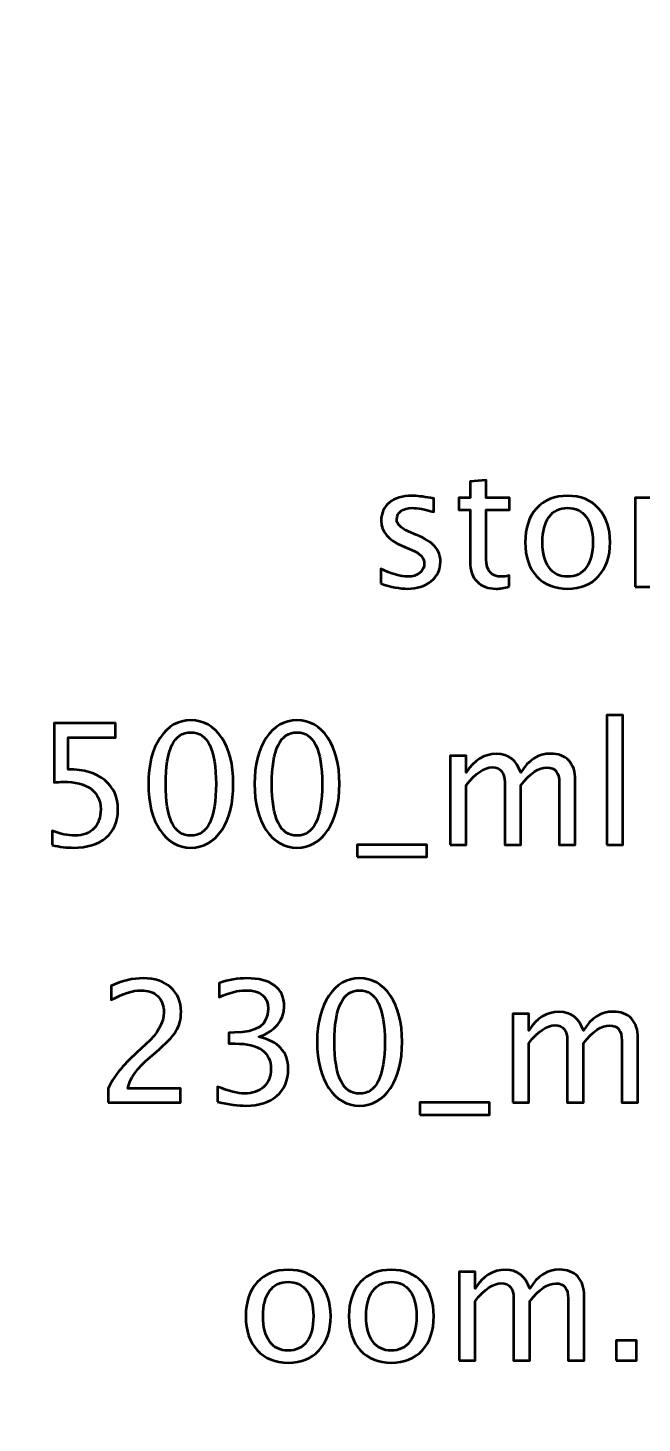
# Model space of a CAD drawing. Header units: centimetres. Extents: x -87 to 69, y -70 to 88.
# Drawn here: x -5.706 to -4.156, y -66.968 to -63.45 of the extents above; entities that cross this region are included whole.
import ezdxf

# ---------------------------------------------------------------- set-up
doc = ezdxf.new("R2010")
doc.units = ezdxf.units.CM
doc.header["$MEASUREMENT"] = 0
doc.layers.add('Layer 1', color=7, linetype='Continuous')

msp = doc.modelspace()

# ---------------------------------------------------------------- linework, layer by layer
at = {"layer": 'Layer 1', "lineweight": 53}
msp.add_open_spline([(-8, -69.75), (-8, -69.75), (-8, -20.25), (-8, -20.25), (-8, -20.25), (-8, -19.97386), (-7.77614, -19.75), (-7.5, -19.75), (-7.5, -19.75), (-7.5, -19.75), (37.5, -19.75), (37.5, -19.75), (37.5, -19.75), (37.77614, -19.75), (38, -19.97386), (38, -20.25), (38, -20.25), (38, -20.25), (38, -69.75), (38, -69.75), (38, -69.75), (38, -70.02614), (37.77614, -70.25), (37.5, -70.25), (37.5, -70.25), (37.5, -70.25), (-7.5, -70.25), (-7.5, -70.25), (-7.5, -70.25), (-7.77614, -70.25), (-8, -70.02614), (-8, -69.75)], degree=3, knots=[0, 0, 0, 0, 0.1111111, 0.1111111, 0.1111111, 0.1111111, 0.2222222, 0.2222222, 0.2222222, 0.2222222, 0.3333333, 0.3333333, 0.3333333, 0.3333333, 0.4444444, 0.4444444, 0.4444444, 0.4444444, 0.5555556, 0.5555556, 0.5555556, 0.5555556, 0.6666667, 0.6666667, 0.6666667, 0.6666667, 0.7777778, 0.7777778, 0.7777778, 0.7777778, 1, 1, 1, 1], dxfattribs=at)
at = {"layer": 'Layer 1', "color": 5, "lineweight": 53}
for points, knots in [([(-4.49155, -64.85892), (-4.50411, -64.86238), (-4.51505, -64.86407), (-4.52429, -64.86407), (-4.52429, -64.86407), (-4.54503, -64.86407), (-4.56119, -64.85814), (-4.57276, -64.84629), (-4.57276, -64.84629), (-4.5844, -64.83444), (-4.59019, -64.818), (-4.59019, -64.7969), (-4.59019, -64.7969), (-4.59019, -64.7969), (-4.59019, -64.6651), (-4.59019, -64.6651), (-4.59019, -64.6651), (-4.59019, -64.6651), (-4.61827, -64.6651), (-4.61827, -64.6651), (-4.61827, -64.6651), (-4.61827, -64.6651), (-4.61827, -64.63463), (-4.61827, -64.63463), (-4.61827, -64.63463), (-4.61827, -64.63463), (-4.59019, -64.63463), (-4.59019, -64.63463), (-4.59019, -64.63463), (-4.59019, -64.63463), (-4.59019, -64.59406), (-4.59019, -64.59406), (-4.59019, -64.59406), (-4.59019, -64.59406), (-4.54955, -64.59018), (-4.54955, -64.59018), (-4.54955, -64.59018), (-4.54955, -64.59018), (-4.54955, -64.63463), (-4.54955, -64.63463), (-4.54955, -64.63463), (-4.54955, -64.63463), (-4.4907, -64.63463), (-4.4907, -64.63463), (-4.4907, -64.63463), (-4.4907, -64.63463), (-4.4907, -64.6651), (-4.4907, -64.6651), (-4.4907, -64.6651), (-4.4907, -64.6651), (-4.54955, -64.6651), (-4.54955, -64.6651), (-4.54955, -64.6651), (-4.54955, -64.6651), (-4.54955, -64.78956), (-4.54955, -64.78956), (-4.54955, -64.78956), (-4.54955, -64.81891), (-4.53678, -64.83359), (-4.51131, -64.83359), (-4.51131, -64.83359), (-4.50587, -64.83359), (-4.49931, -64.83267), (-4.49155, -64.83091), (-4.49155, -64.83091), (-4.49155, -64.83091), (-4.49155, -64.85892), (-4.49155, -64.85892)], [0, 0, 0, 0, 0.0555556, 0.0555556, 0.0555556, 0.0555556, 0.1111111, 0.1111111, 0.1111111, 0.1111111, 0.1666667, 0.1666667, 0.1666667, 0.1666667, 0.2222222, 0.2222222, 0.2222222, 0.2222222, 0.2777778, 0.2777778, 0.2777778, 0.2777778, 0.3333333, 0.3333333, 0.3333333, 0.3333333, 0.3888889, 0.3888889, 0.3888889, 0.3888889, 0.4444444, 0.4444444, 0.4444444, 0.4444444, 0.5, 0.5, 0.5, 0.5, 0.5555556, 0.5555556, 0.5555556, 0.5555556, 0.6111111, 0.6111111, 0.6111111, 0.6111111, 0.6666667, 0.6666667, 0.6666667, 0.6666667, 0.7222222, 0.7222222, 0.7222222, 0.7222222, 0.7777778, 0.7777778, 0.7777778, 0.7777778, 0.8333333, 0.8333333, 0.8333333, 0.8333333, 0.8888889, 0.8888889, 0.8888889, 0.8888889, 1, 1, 1, 1]), ([(-4.81575, -64.85095), (-4.81575, -64.85095), (-4.81575, -64.81369), (-4.81575, -64.81369), (-4.81575, -64.81369), (-4.78915, -64.82696), (-4.76608, -64.83359), (-4.7464, -64.83359), (-4.7464, -64.83359), (-4.73469, -64.83359), (-4.72495, -64.83042), (-4.71726, -64.82407), (-4.71726, -64.82407), (-4.70957, -64.81779), (-4.70569, -64.80988), (-4.70569, -64.80036), (-4.70569, -64.80036), (-4.70569, -64.78646), (-4.71648, -64.77496), (-4.73807, -64.76586), (-4.73807, -64.76586), (-4.73807, -64.76586), (-4.76185, -64.75577), (-4.76185, -64.75577), (-4.76185, -64.75577), (-4.79692, -64.74123), (-4.81448, -64.72021), (-4.81448, -64.6929), (-4.81448, -64.6929), (-4.81448, -64.67336), (-4.80757, -64.65798), (-4.79374, -64.64676), (-4.79374, -64.64676), (-4.77991, -64.63554), (-4.76093, -64.62997), (-4.73687, -64.62997), (-4.73687, -64.62997), (-4.72438, -64.62997), (-4.70886, -64.63166), (-4.69045, -64.63512), (-4.69045, -64.63512), (-4.69045, -64.63512), (-4.68198, -64.63674), (-4.68198, -64.63674), (-4.68198, -64.63674), (-4.68198, -64.63674), (-4.68198, -64.67061), (-4.68198, -64.67061), (-4.68198, -64.67061), (-4.70463, -64.66383), (-4.72269, -64.66045), (-4.73617, -64.66045), (-4.73617, -64.66045), (-4.74802, -64.66045), (-4.7574, -64.66306), (-4.76453, -64.66821), (-4.76453, -64.66821), (-4.77159, -64.67336), (-4.77511, -64.68027), (-4.77511, -64.68895), (-4.77511, -64.68895), (-4.77511, -64.70116), (-4.76524, -64.71153), (-4.74541, -64.71993), (-4.74541, -64.71993), (-4.74541, -64.71993), (-4.72587, -64.72818), (-4.72587, -64.72818), (-4.72587, -64.72818), (-4.70371, -64.73749), (-4.68805, -64.74737), (-4.67888, -64.75774), (-4.67888, -64.75774), (-4.66963, -64.76812), (-4.66505, -64.7811), (-4.66505, -64.79662), (-4.66505, -64.79662), (-4.66505, -64.8163), (-4.67281, -64.83246), (-4.6884, -64.84509), (-4.6884, -64.84509), (-4.70392, -64.85772), (-4.72382, -64.86407), (-4.74802, -64.86407), (-4.74802, -64.86407), (-4.76665, -64.86407), (-4.78915, -64.8597), (-4.81575, -64.85095)], [0, 0, 0, 0, 0.0434783, 0.0434783, 0.0434783, 0.0434783, 0.0869565, 0.0869565, 0.0869565, 0.0869565, 0.1304348, 0.1304348, 0.1304348, 0.1304348, 0.173913, 0.173913, 0.173913, 0.173913, 0.2173913, 0.2173913, 0.2173913, 0.2173913, 0.2608696, 0.2608696, 0.2608696, 0.2608696, 0.3043478, 0.3043478, 0.3043478, 0.3043478, 0.3478261, 0.3478261, 0.3478261, 0.3478261, 0.3913043, 0.3913043, 0.3913043, 0.3913043, 0.4347826, 0.4347826, 0.4347826, 0.4347826, 0.4782609, 0.4782609, 0.4782609, 0.4782609, 0.5217391, 0.5217391, 0.5217391, 0.5217391, 0.5652174, 0.5652174, 0.5652174, 0.5652174, 0.6086957, 0.6086957, 0.6086957, 0.6086957, 0.6521739, 0.6521739, 0.6521739, 0.6521739, 0.6956522, 0.6956522, 0.6956522, 0.6956522, 0.7391304, 0.7391304, 0.7391304, 0.7391304, 0.7826087, 0.7826087, 0.7826087, 0.7826087, 0.826087, 0.826087, 0.826087, 0.826087, 0.8695652, 0.8695652, 0.8695652, 0.8695652, 0.9130435, 0.9130435, 0.9130435, 0.9130435, 1, 1, 1, 1]), ([(-4.34423, -64.86407), (-4.37718, -64.86407), (-4.40328, -64.85356), (-4.42247, -64.83253), (-4.42247, -64.83253), (-4.44173, -64.81151), (-4.45133, -64.78293), (-4.45133, -64.74688), (-4.45133, -64.74688), (-4.45133, -64.7109), (-4.44173, -64.68239), (-4.42247, -64.66144), (-4.42247, -64.66144), (-4.40328, -64.64048), (-4.37718, -64.62997), (-4.34423, -64.62997), (-4.34423, -64.62997), (-4.31128, -64.62997), (-4.28517, -64.64048), (-4.26598, -64.66144), (-4.26598, -64.66144), (-4.24672, -64.68239), (-4.23713, -64.7109), (-4.23713, -64.74688), (-4.23713, -64.74688), (-4.23713, -64.78293), (-4.24672, -64.81151), (-4.26598, -64.83253), (-4.26598, -64.83253), (-4.28517, -64.85356), (-4.31128, -64.86407), (-4.34423, -64.86407)], [0, 0, 0, 0, 0.1111111, 0.1111111, 0.1111111, 0.1111111, 0.2222222, 0.2222222, 0.2222222, 0.2222222, 0.3333333, 0.3333333, 0.3333333, 0.3333333, 0.4444444, 0.4444444, 0.4444444, 0.4444444, 0.5555556, 0.5555556, 0.5555556, 0.5555556, 0.6666667, 0.6666667, 0.6666667, 0.6666667, 0.7777778, 0.7777778, 0.7777778, 0.7777778, 1, 1, 1, 1]), ([(-4.3443, -64.83359), (-4.32419, -64.83359), (-4.30853, -64.82604), (-4.29738, -64.81087), (-4.29738, -64.81087), (-4.2863, -64.79577), (-4.28073, -64.77439), (-4.28073, -64.74688), (-4.28073, -64.74688), (-4.28073, -64.71943), (-4.2863, -64.69812), (-4.29738, -64.68303), (-4.29738, -64.68303), (-4.30853, -64.668), (-4.32419, -64.66045), (-4.3443, -64.66045), (-4.3443, -64.66045), (-4.36448, -64.66045), (-4.38014, -64.668), (-4.39115, -64.68303), (-4.39115, -64.68303), (-4.40222, -64.69812), (-4.40773, -64.71943), (-4.40773, -64.74688), (-4.40773, -64.74688), (-4.40773, -64.77439), (-4.40222, -64.79577), (-4.39115, -64.81087), (-4.39115, -64.81087), (-4.38014, -64.82604), (-4.36448, -64.83359), (-4.3443, -64.83359)], [0, 0, 0, 0, 0.1111111, 0.1111111, 0.1111111, 0.1111111, 0.2222222, 0.2222222, 0.2222222, 0.2222222, 0.3333333, 0.3333333, 0.3333333, 0.3333333, 0.4444444, 0.4444444, 0.4444444, 0.4444444, 0.5555556, 0.5555556, 0.5555556, 0.5555556, 0.6666667, 0.6666667, 0.6666667, 0.6666667, 0.7777778, 0.7777778, 0.7777778, 0.7777778, 1, 1, 1, 1]), ([(-4.17348, -64.85899), (-4.17348, -64.85899), (-4.17348, -64.63463), (-4.17348, -64.63463), (-4.17348, -64.63463), (-4.17348, -64.63463), (-4.13284, -64.63463), (-4.13284, -64.63463), (-4.13284, -64.63463), (-4.13284, -64.63463), (-4.13284, -64.67703), (-4.13284, -64.67703), (-4.13284, -64.67703), (-4.11668, -64.64563), (-4.09326, -64.62997), (-4.0625, -64.62997), (-4.0625, -64.62997), (-4.05833, -64.62997), (-4.05396, -64.63032), (-4.04944, -64.63103), (-4.04944, -64.63103), (-4.04944, -64.63103), (-4.04944, -64.66906), (-4.04944, -64.66906), (-4.04944, -64.66906), (-4.0565, -64.66673), (-4.06271, -64.66553), (-4.06807, -64.66553), (-4.06807, -64.66553), (-4.09389, -64.66553), (-4.11548, -64.68077), (-4.13284, -64.71132), (-4.13284, -64.71132), (-4.13284, -64.71132), (-4.13284, -64.85899), (-4.13284, -64.85899), (-4.13284, -64.85899), (-4.13284, -64.85899), (-4.17348, -64.85899), (-4.17348, -64.85899)], [0, 0, 0, 0, 0.0909091, 0.0909091, 0.0909091, 0.0909091, 0.1818182, 0.1818182, 0.1818182, 0.1818182, 0.2727273, 0.2727273, 0.2727273, 0.2727273, 0.3636364, 0.3636364, 0.3636364, 0.3636364, 0.4545455, 0.4545455, 0.4545455, 0.4545455, 0.5454545, 0.5454545, 0.5454545, 0.5454545, 0.6363636, 0.6363636, 0.6363636, 0.6363636, 0.7272727, 0.7272727, 0.7272727, 0.7272727, 0.8181818, 0.8181818, 0.8181818, 0.8181818, 1, 1, 1, 1]), ([(-4.24535, -65.50951), (-4.24535, -65.50951), (-4.24535, -65.18312), (-4.24535, -65.18312), (-4.24535, -65.18312), (-4.24535, -65.18312), (-4.20471, -65.18312), (-4.20471, -65.18312), (-4.20471, -65.18312), (-4.20471, -65.18312), (-4.20471, -65.50951), (-4.20471, -65.50951), (-4.20471, -65.50951), (-4.20471, -65.50951), (-4.24535, -65.50951), (-4.24535, -65.50951)], [0, 0, 0, 0, 0.2, 0.2, 0.2, 0.2, 0.4, 0.4, 0.4, 0.4, 0.6, 0.6, 0.6, 0.6, 1, 1, 1, 1]), ([(-5.64433, -65.51078), (-5.64433, -65.51078), (-5.64433, -65.47437), (-5.64433, -65.47437), (-5.64433, -65.47437), (-5.62408, -65.48256), (-5.60489, -65.48665), (-5.58655, -65.48665), (-5.58655, -65.48665), (-5.56651, -65.48665), (-5.55071, -65.48072), (-5.53921, -65.46887), (-5.53921, -65.46887), (-5.52771, -65.45702), (-5.52199, -65.44072), (-5.52199, -65.41998), (-5.52199, -65.41998), (-5.52199, -65.39768), (-5.53011, -65.38061), (-5.54633, -65.36882), (-5.54633, -65.36882), (-5.56256, -65.35704), (-5.58606, -65.35118), (-5.61675, -65.35118), (-5.61675, -65.35118), (-5.62387, -65.35118), (-5.63142, -65.35168), (-5.63925, -65.35267), (-5.63925, -65.35267), (-5.63925, -65.35267), (-5.63925, -65.20344), (-5.63925, -65.20344), (-5.63925, -65.20344), (-5.63925, -65.20344), (-5.48431, -65.20344), (-5.48431, -65.20344), (-5.48431, -65.20344), (-5.48431, -65.20344), (-5.48431, -65.239), (-5.48431, -65.239), (-5.48431, -65.239), (-5.48431, -65.239), (-5.60369, -65.239), (-5.60369, -65.239), (-5.60369, -65.239), (-5.60369, -65.239), (-5.60369, -65.31986), (-5.60369, -65.31986), (-5.60369, -65.31986), (-5.56432, -65.31986), (-5.53363, -65.32889), (-5.51155, -65.34695), (-5.51155, -65.34695), (-5.48947, -65.36494), (-5.47839, -65.38992), (-5.47839, -65.42188), (-5.47839, -65.42188), (-5.47839, -65.45165), (-5.48841, -65.47494), (-5.50844, -65.4918), (-5.50844, -65.4918), (-5.52848, -65.50866), (-5.55614, -65.51713), (-5.59142, -65.51713), (-5.59142, -65.51713), (-5.60715, -65.51713), (-5.62479, -65.51501), (-5.64433, -65.51078)], [0, 0, 0, 0, 0.0555556, 0.0555556, 0.0555556, 0.0555556, 0.1111111, 0.1111111, 0.1111111, 0.1111111, 0.1666667, 0.1666667, 0.1666667, 0.1666667, 0.2222222, 0.2222222, 0.2222222, 0.2222222, 0.2777778, 0.2777778, 0.2777778, 0.2777778, 0.3333333, 0.3333333, 0.3333333, 0.3333333, 0.3888889, 0.3888889, 0.3888889, 0.3888889, 0.4444444, 0.4444444, 0.4444444, 0.4444444, 0.5, 0.5, 0.5, 0.5, 0.5555556, 0.5555556, 0.5555556, 0.5555556, 0.6111111, 0.6111111, 0.6111111, 0.6111111, 0.6666667, 0.6666667, 0.6666667, 0.6666667, 0.7222222, 0.7222222, 0.7222222, 0.7222222, 0.7777778, 0.7777778, 0.7777778, 0.7777778, 0.8333333, 0.8333333, 0.8333333, 0.8333333, 0.8888889, 0.8888889, 0.8888889, 0.8888889, 1, 1, 1, 1]), ([(-5.29452, -65.51713), (-5.32662, -65.51713), (-5.35251, -65.50238), (-5.37213, -65.47296), (-5.37213, -65.47296), (-5.39181, -65.44354), (-5.40162, -65.40474), (-5.40162, -65.35648), (-5.40162, -65.35648), (-5.40162, -65.30822), (-5.39181, -65.26941), (-5.37213, -65.23999), (-5.37213, -65.23999), (-5.35251, -65.21057), (-5.32662, -65.19582), (-5.29452, -65.19582), (-5.29452, -65.19582), (-5.26227, -65.19582), (-5.23638, -65.2105), (-5.21677, -65.23985), (-5.21677, -65.23985), (-5.19722, -65.2692), (-5.18742, -65.30808), (-5.18742, -65.35648), (-5.18742, -65.35648), (-5.18742, -65.40474), (-5.19722, -65.44354), (-5.21677, -65.47296), (-5.21677, -65.47296), (-5.23638, -65.50238), (-5.26227, -65.51713), (-5.29452, -65.51713)], [0, 0, 0, 0, 0.1111111, 0.1111111, 0.1111111, 0.1111111, 0.2222222, 0.2222222, 0.2222222, 0.2222222, 0.3333333, 0.3333333, 0.3333333, 0.3333333, 0.4444444, 0.4444444, 0.4444444, 0.4444444, 0.5555556, 0.5555556, 0.5555556, 0.5555556, 0.6666667, 0.6666667, 0.6666667, 0.6666667, 0.7777778, 0.7777778, 0.7777778, 0.7777778, 1, 1, 1, 1]), ([(-5.02683, -65.51713), (-5.05893, -65.51713), (-5.08482, -65.50238), (-5.10444, -65.47296), (-5.10444, -65.47296), (-5.12412, -65.44354), (-5.13393, -65.40474), (-5.13393, -65.35648), (-5.13393, -65.35648), (-5.13393, -65.30822), (-5.12412, -65.26941), (-5.10444, -65.23999), (-5.10444, -65.23999), (-5.08482, -65.21057), (-5.05893, -65.19582), (-5.02683, -65.19582), (-5.02683, -65.19582), (-4.99458, -65.19582), (-4.96869, -65.2105), (-4.94908, -65.23985), (-4.94908, -65.23985), (-4.92953, -65.2692), (-4.91973, -65.30808), (-4.91973, -65.35648), (-4.91973, -65.35648), (-4.91973, -65.40474), (-4.92953, -65.44354), (-4.94908, -65.47296), (-4.94908, -65.47296), (-4.96869, -65.50238), (-4.99458, -65.51713), (-5.02683, -65.51713)], [0, 0, 0, 0, 0.1111111, 0.1111111, 0.1111111, 0.1111111, 0.2222222, 0.2222222, 0.2222222, 0.2222222, 0.3333333, 0.3333333, 0.3333333, 0.3333333, 0.4444444, 0.4444444, 0.4444444, 0.4444444, 0.5555556, 0.5555556, 0.5555556, 0.5555556, 0.6666667, 0.6666667, 0.6666667, 0.6666667, 0.7777778, 0.7777778, 0.7777778, 0.7777778, 1, 1, 1, 1]), ([(-5.29459, -65.48665), (-5.25218, -65.48665), (-5.23102, -65.44326), (-5.23102, -65.35648), (-5.23102, -65.35648), (-5.23102, -65.26969), (-5.25218, -65.2263), (-5.29459, -65.2263), (-5.29459, -65.2263), (-5.33685, -65.2263), (-5.35802, -65.26969), (-5.35802, -65.35648), (-5.35802, -65.35648), (-5.35802, -65.44326), (-5.33685, -65.48665), (-5.29459, -65.48665)], [0, 0, 0, 0, 0.2, 0.2, 0.2, 0.2, 0.4, 0.4, 0.4, 0.4, 0.6, 0.6, 0.6, 0.6, 1, 1, 1, 1]), ([(-5.0269, -65.48665), (-4.98449, -65.48665), (-4.96333, -65.44326), (-4.96333, -65.35648), (-4.96333, -65.35648), (-4.96333, -65.26969), (-4.98449, -65.2263), (-5.0269, -65.2263), (-5.0269, -65.2263), (-5.06916, -65.2263), (-5.09033, -65.26969), (-5.09033, -65.35648), (-5.09033, -65.35648), (-5.09033, -65.44326), (-5.06916, -65.48665), (-5.0269, -65.48665)], [0, 0, 0, 0, 0.2, 0.2, 0.2, 0.2, 0.4, 0.4, 0.4, 0.4, 0.6, 0.6, 0.6, 0.6, 1, 1, 1, 1]), ([(-4.6406, -65.50951), (-4.6406, -65.50951), (-4.6406, -65.28515), (-4.6406, -65.28515), (-4.6406, -65.28515), (-4.6406, -65.28515), (-4.59996, -65.28515), (-4.59996, -65.28515), (-4.59996, -65.28515), (-4.59996, -65.28515), (-4.59996, -65.32755), (-4.59996, -65.32755), (-4.59996, -65.32755), (-4.58013, -65.29615), (-4.55473, -65.28049), (-4.52362, -65.28049), (-4.52362, -65.28049), (-4.49363, -65.28049), (-4.47324, -65.29615), (-4.46238, -65.32755), (-4.46238, -65.32755), (-4.44312, -65.29587), (-4.418, -65.28007), (-4.38717, -65.28007), (-4.38717, -65.28007), (-4.36748, -65.28007), (-4.35217, -65.28585), (-4.34124, -65.29749), (-4.34124, -65.29749), (-4.3303, -65.30913), (-4.3248, -65.32543), (-4.3248, -65.34639), (-4.3248, -65.34639), (-4.3248, -65.34639), (-4.3248, -65.50951), (-4.3248, -65.50951), (-4.3248, -65.50951), (-4.3248, -65.50951), (-4.36544, -65.50951), (-4.36544, -65.50951), (-4.36544, -65.50951), (-4.36544, -65.50951), (-4.36544, -65.35309), (-4.36544, -65.35309), (-4.36544, -65.35309), (-4.36544, -65.32755), (-4.3756, -65.31478), (-4.39592, -65.31478), (-4.39592, -65.31478), (-4.41701, -65.31478), (-4.43917, -65.32967), (-4.46238, -65.35951), (-4.46238, -65.35951), (-4.46238, -65.35951), (-4.46238, -65.50951), (-4.46238, -65.50951), (-4.46238, -65.50951), (-4.46238, -65.50951), (-4.50302, -65.50951), (-4.50302, -65.50951), (-4.50302, -65.50951), (-4.50302, -65.50951), (-4.50302, -65.35295), (-4.50302, -65.35295), (-4.50302, -65.35295), (-4.50302, -65.3272), (-4.51332, -65.31435), (-4.53399, -65.31435), (-4.53399, -65.31435), (-4.55452, -65.31435), (-4.57654, -65.32931), (-4.59996, -65.3593), (-4.59996, -65.3593), (-4.59996, -65.3593), (-4.59996, -65.50951), (-4.59996, -65.50951), (-4.59996, -65.50951), (-4.59996, -65.50951), (-4.6406, -65.50951), (-4.6406, -65.50951)], [0, 0, 0, 0, 0.047619, 0.047619, 0.047619, 0.047619, 0.0952381, 0.0952381, 0.0952381, 0.0952381, 0.1428571, 0.1428571, 0.1428571, 0.1428571, 0.1904762, 0.1904762, 0.1904762, 0.1904762, 0.2380952, 0.2380952, 0.2380952, 0.2380952, 0.2857143, 0.2857143, 0.2857143, 0.2857143, 0.3333333, 0.3333333, 0.3333333, 0.3333333, 0.3809524, 0.3809524, 0.3809524, 0.3809524, 0.4285714, 0.4285714, 0.4285714, 0.4285714, 0.4761905, 0.4761905, 0.4761905, 0.4761905, 0.5238095, 0.5238095, 0.5238095, 0.5238095, 0.5714286, 0.5714286, 0.5714286, 0.5714286, 0.6190476, 0.6190476, 0.6190476, 0.6190476, 0.6666667, 0.6666667, 0.6666667, 0.6666667, 0.7142857, 0.7142857, 0.7142857, 0.7142857, 0.7619048, 0.7619048, 0.7619048, 0.7619048, 0.8095238, 0.8095238, 0.8095238, 0.8095238, 0.8571429, 0.8571429, 0.8571429, 0.8571429, 0.9047619, 0.9047619, 0.9047619, 0.9047619, 1, 1, 1, 1]), ([(-4.87513, -65.53999), (-4.87513, -65.53999), (-4.87513, -65.50951), (-4.87513, -65.50951), (-4.87513, -65.50951), (-4.87513, -65.50951), (-4.69902, -65.50951), (-4.69902, -65.50951), (-4.69902, -65.50951), (-4.69902, -65.50951), (-4.69902, -65.53999), (-4.69902, -65.53999), (-4.69902, -65.53999), (-4.69902, -65.53999), (-4.87513, -65.53999), (-4.87513, -65.53999)], [0, 0, 0, 0, 0.2, 0.2, 0.2, 0.2, 0.4, 0.4, 0.4, 0.4, 0.6, 0.6, 0.6, 0.6, 1, 1, 1, 1]), ([(-5.50291, -66.16003), (-5.50291, -66.16003), (-5.50291, -66.12447), (-5.50291, -66.12447), (-5.50291, -66.12447), (-5.49106, -66.09674), (-5.46714, -66.06647), (-5.43109, -66.03381), (-5.43109, -66.03381), (-5.43109, -66.03381), (-5.40781, -66.01292), (-5.40781, -66.01292), (-5.40781, -66.01292), (-5.37782, -65.98569), (-5.36279, -65.95874), (-5.36279, -65.93193), (-5.36279, -65.93193), (-5.36279, -65.91478), (-5.36794, -65.90138), (-5.37817, -65.89157), (-5.37817, -65.89157), (-5.3884, -65.88176), (-5.40258, -65.87682), (-5.42058, -65.87682), (-5.42058, -65.87682), (-5.4416, -65.87682), (-5.46651, -65.88487), (-5.49529, -65.90095), (-5.49529, -65.90095), (-5.49529, -65.90095), (-5.49529, -65.86539), (-5.49529, -65.86539), (-5.49529, -65.86539), (-5.46813, -65.85269), (-5.44111, -65.84634), (-5.41416, -65.84634), (-5.41416, -65.84634), (-5.38551, -65.84634), (-5.36251, -65.85403), (-5.34515, -65.86948), (-5.34515, -65.86948), (-5.32787, -65.88494), (-5.31919, -65.9054), (-5.31919, -65.93094), (-5.31919, -65.93094), (-5.31919, -65.94928), (-5.32356, -65.96558), (-5.33231, -65.97976), (-5.33231, -65.97976), (-5.34113, -65.99401), (-5.35743, -66.01123), (-5.38135, -66.03155), (-5.38135, -66.03155), (-5.38135, -66.03155), (-5.39708, -66.04495), (-5.39708, -66.04495), (-5.39708, -66.04495), (-5.42982, -66.07268), (-5.44873, -66.09921), (-5.45381, -66.12447), (-5.45381, -66.12447), (-5.45381, -66.12447), (-5.32046, -66.12447), (-5.32046, -66.12447), (-5.32046, -66.12447), (-5.32046, -66.12447), (-5.32046, -66.16003), (-5.32046, -66.16003), (-5.32046, -66.16003), (-5.32046, -66.16003), (-5.50291, -66.16003), (-5.50291, -66.16003)], [0, 0, 0, 0, 0.0526316, 0.0526316, 0.0526316, 0.0526316, 0.1052632, 0.1052632, 0.1052632, 0.1052632, 0.1578947, 0.1578947, 0.1578947, 0.1578947, 0.2105263, 0.2105263, 0.2105263, 0.2105263, 0.2631579, 0.2631579, 0.2631579, 0.2631579, 0.3157895, 0.3157895, 0.3157895, 0.3157895, 0.3684211, 0.3684211, 0.3684211, 0.3684211, 0.4210526, 0.4210526, 0.4210526, 0.4210526, 0.4736842, 0.4736842, 0.4736842, 0.4736842, 0.5263158, 0.5263158, 0.5263158, 0.5263158, 0.5789474, 0.5789474, 0.5789474, 0.5789474, 0.6315789, 0.6315789, 0.6315789, 0.6315789, 0.6842105, 0.6842105, 0.6842105, 0.6842105, 0.7368421, 0.7368421, 0.7368421, 0.7368421, 0.7894737, 0.7894737, 0.7894737, 0.7894737, 0.8421053, 0.8421053, 0.8421053, 0.8421053, 0.8947368, 0.8947368, 0.8947368, 0.8947368, 1, 1, 1, 1]), ([(-5.22718, -66.15791), (-5.22718, -66.15791), (-5.22718, -66.11981), (-5.22718, -66.11981), (-5.22718, -66.11981), (-5.19811, -66.13138), (-5.17532, -66.13717), (-5.1586, -66.13717), (-5.1586, -66.13717), (-5.13892, -66.13717), (-5.12304, -66.13153), (-5.11084, -66.12017), (-5.11084, -66.12017), (-5.09863, -66.10881), (-5.09256, -66.09399), (-5.09256, -66.07579), (-5.09256, -66.07579), (-5.09256, -66.03261), (-5.12262, -66.01102), (-5.18273, -66.01102), (-5.18273, -66.01102), (-5.18273, -66.01102), (-5.19882, -66.01102), (-5.19882, -66.01102), (-5.19882, -66.01102), (-5.19882, -66.01102), (-5.19882, -65.98371), (-5.19882, -65.98371), (-5.19882, -65.98371), (-5.19882, -65.98371), (-5.18457, -65.9835), (-5.18457, -65.9835), (-5.18457, -65.9835), (-5.12805, -65.9835), (-5.09976, -65.9636), (-5.09976, -65.92374), (-5.09976, -65.92374), (-5.09976, -65.89249), (-5.11853, -65.87682), (-5.15599, -65.87682), (-5.15599, -65.87682), (-5.1761, -65.87682), (-5.19839, -65.88261), (-5.22295, -65.89418), (-5.22295, -65.89418), (-5.22295, -65.89418), (-5.22295, -65.85862), (-5.22295, -65.85862), (-5.22295, -65.85862), (-5.19889, -65.85043), (-5.17568, -65.84634), (-5.15338, -65.84634), (-5.15338, -65.84634), (-5.12304, -65.84634), (-5.09969, -65.85241), (-5.08346, -65.86455), (-5.08346, -65.86455), (-5.06723, -65.87661), (-5.05912, -65.89418), (-5.05912, -65.91718), (-5.05912, -65.91718), (-5.05912, -65.95309), (-5.08036, -65.9787), (-5.1229, -65.99394), (-5.1229, -65.99394), (-5.07358, -66.00544), (-5.04896, -66.03247), (-5.04896, -66.07515), (-5.04896, -66.07515), (-5.04896, -66.10394), (-5.05848, -66.12659), (-5.07746, -66.14303), (-5.07746, -66.14303), (-5.09644, -66.15947), (-5.12255, -66.16765), (-5.15571, -66.16765), (-5.15571, -66.16765), (-5.17462, -66.16765), (-5.19839, -66.1644), (-5.22718, -66.15791)], [0, 0, 0, 0, 0.047619, 0.047619, 0.047619, 0.047619, 0.0952381, 0.0952381, 0.0952381, 0.0952381, 0.1428571, 0.1428571, 0.1428571, 0.1428571, 0.1904762, 0.1904762, 0.1904762, 0.1904762, 0.2380952, 0.2380952, 0.2380952, 0.2380952, 0.2857143, 0.2857143, 0.2857143, 0.2857143, 0.3333333, 0.3333333, 0.3333333, 0.3333333, 0.3809524, 0.3809524, 0.3809524, 0.3809524, 0.4285714, 0.4285714, 0.4285714, 0.4285714, 0.4761905, 0.4761905, 0.4761905, 0.4761905, 0.5238095, 0.5238095, 0.5238095, 0.5238095, 0.5714286, 0.5714286, 0.5714286, 0.5714286, 0.6190476, 0.6190476, 0.6190476, 0.6190476, 0.6666667, 0.6666667, 0.6666667, 0.6666667, 0.7142857, 0.7142857, 0.7142857, 0.7142857, 0.7619048, 0.7619048, 0.7619048, 0.7619048, 0.8095238, 0.8095238, 0.8095238, 0.8095238, 0.8571429, 0.8571429, 0.8571429, 0.8571429, 0.9047619, 0.9047619, 0.9047619, 0.9047619, 1, 1, 1, 1]), ([(-4.8689, -66.16765), (-4.901, -66.16765), (-4.92689, -66.1529), (-4.94651, -66.12348), (-4.94651, -66.12348), (-4.96619, -66.09406), (-4.976, -66.05526), (-4.976, -66.007), (-4.976, -66.007), (-4.976, -65.95874), (-4.96619, -65.91993), (-4.94651, -65.89051), (-4.94651, -65.89051), (-4.92689, -65.86109), (-4.901, -65.84634), (-4.8689, -65.84634), (-4.8689, -65.84634), (-4.83665, -65.84634), (-4.81076, -65.86102), (-4.79115, -65.89037), (-4.79115, -65.89037), (-4.7716, -65.91972), (-4.7618, -65.9586), (-4.7618, -66.007), (-4.7618, -66.007), (-4.7618, -66.05526), (-4.7716, -66.09406), (-4.79115, -66.12348), (-4.79115, -66.12348), (-4.81076, -66.1529), (-4.83665, -66.16765), (-4.8689, -66.16765)], [0, 0, 0, 0, 0.1111111, 0.1111111, 0.1111111, 0.1111111, 0.2222222, 0.2222222, 0.2222222, 0.2222222, 0.3333333, 0.3333333, 0.3333333, 0.3333333, 0.4444444, 0.4444444, 0.4444444, 0.4444444, 0.5555556, 0.5555556, 0.5555556, 0.5555556, 0.6666667, 0.6666667, 0.6666667, 0.6666667, 0.7777778, 0.7777778, 0.7777778, 0.7777778, 1, 1, 1, 1]), ([(-4.86897, -66.13717), (-4.82656, -66.13717), (-4.8054, -66.09378), (-4.8054, -66.007), (-4.8054, -66.007), (-4.8054, -65.92021), (-4.82656, -65.87682), (-4.86897, -65.87682), (-4.86897, -65.87682), (-4.91123, -65.87682), (-4.9324, -65.92021), (-4.9324, -66.007), (-4.9324, -66.007), (-4.9324, -66.09378), (-4.91123, -66.13717), (-4.86897, -66.13717)], [0, 0, 0, 0, 0.2, 0.2, 0.2, 0.2, 0.4, 0.4, 0.4, 0.4, 0.6, 0.6, 0.6, 0.6, 1, 1, 1, 1]), ([(-4.48267, -66.16003), (-4.48267, -66.16003), (-4.48267, -65.93567), (-4.48267, -65.93567), (-4.48267, -65.93567), (-4.48267, -65.93567), (-4.44203, -65.93567), (-4.44203, -65.93567), (-4.44203, -65.93567), (-4.44203, -65.93567), (-4.44203, -65.97807), (-4.44203, -65.97807), (-4.44203, -65.97807), (-4.4222, -65.94667), (-4.3968, -65.93101), (-4.36569, -65.93101), (-4.36569, -65.93101), (-4.3357, -65.93101), (-4.31531, -65.94667), (-4.30445, -65.97807), (-4.30445, -65.97807), (-4.28519, -65.94639), (-4.26007, -65.93059), (-4.22924, -65.93059), (-4.22924, -65.93059), (-4.20955, -65.93059), (-4.19424, -65.93637), (-4.18331, -65.94801), (-4.18331, -65.94801), (-4.17237, -65.95965), (-4.16687, -65.97595), (-4.16687, -65.99691), (-4.16687, -65.99691), (-4.16687, -65.99691), (-4.16687, -66.16003), (-4.16687, -66.16003), (-4.16687, -66.16003), (-4.16687, -66.16003), (-4.20751, -66.16003), (-4.20751, -66.16003), (-4.20751, -66.16003), (-4.20751, -66.16003), (-4.20751, -66.00361), (-4.20751, -66.00361), (-4.20751, -66.00361), (-4.20751, -65.97807), (-4.21767, -65.9653), (-4.23799, -65.9653), (-4.23799, -65.9653), (-4.25908, -65.9653), (-4.28124, -65.98019), (-4.30445, -66.01003), (-4.30445, -66.01003), (-4.30445, -66.01003), (-4.30445, -66.16003), (-4.30445, -66.16003), (-4.30445, -66.16003), (-4.30445, -66.16003), (-4.34509, -66.16003), (-4.34509, -66.16003), (-4.34509, -66.16003), (-4.34509, -66.16003), (-4.34509, -66.00347), (-4.34509, -66.00347), (-4.34509, -66.00347), (-4.34509, -65.97772), (-4.35539, -65.96487), (-4.37606, -65.96487), (-4.37606, -65.96487), (-4.39659, -65.96487), (-4.41861, -65.97983), (-4.44203, -66.00982), (-4.44203, -66.00982), (-4.44203, -66.00982), (-4.44203, -66.16003), (-4.44203, -66.16003), (-4.44203, -66.16003), (-4.44203, -66.16003), (-4.48267, -66.16003), (-4.48267, -66.16003)], [0, 0, 0, 0, 0.047619, 0.047619, 0.047619, 0.047619, 0.0952381, 0.0952381, 0.0952381, 0.0952381, 0.1428571, 0.1428571, 0.1428571, 0.1428571, 0.1904762, 0.1904762, 0.1904762, 0.1904762, 0.2380952, 0.2380952, 0.2380952, 0.2380952, 0.2857143, 0.2857143, 0.2857143, 0.2857143, 0.3333333, 0.3333333, 0.3333333, 0.3333333, 0.3809524, 0.3809524, 0.3809524, 0.3809524, 0.4285714, 0.4285714, 0.4285714, 0.4285714, 0.4761905, 0.4761905, 0.4761905, 0.4761905, 0.5238095, 0.5238095, 0.5238095, 0.5238095, 0.5714286, 0.5714286, 0.5714286, 0.5714286, 0.6190476, 0.6190476, 0.6190476, 0.6190476, 0.6666667, 0.6666667, 0.6666667, 0.6666667, 0.7142857, 0.7142857, 0.7142857, 0.7142857, 0.7619048, 0.7619048, 0.7619048, 0.7619048, 0.8095238, 0.8095238, 0.8095238, 0.8095238, 0.8571429, 0.8571429, 0.8571429, 0.8571429, 0.9047619, 0.9047619, 0.9047619, 0.9047619, 1, 1, 1, 1]), ([(-4.7172, -66.19051), (-4.7172, -66.19051), (-4.7172, -66.16003), (-4.7172, -66.16003), (-4.7172, -66.16003), (-4.7172, -66.16003), (-4.54109, -66.16003), (-4.54109, -66.16003), (-4.54109, -66.16003), (-4.54109, -66.16003), (-4.54109, -66.19051), (-4.54109, -66.19051), (-4.54109, -66.19051), (-4.54109, -66.19051), (-4.7172, -66.19051), (-4.7172, -66.19051)], [0, 0, 0, 0, 0.2, 0.2, 0.2, 0.2, 0.4, 0.4, 0.4, 0.4, 0.6, 0.6, 0.6, 0.6, 1, 1, 1, 1]), ([(-5.04891, -66.81563), (-5.08186, -66.81563), (-5.10796, -66.80512), (-5.12715, -66.78409), (-5.12715, -66.78409), (-5.14641, -66.76307), (-5.15601, -66.73449), (-5.15601, -66.69844), (-5.15601, -66.69844), (-5.15601, -66.66246), (-5.14641, -66.63395), (-5.12715, -66.613), (-5.12715, -66.613), (-5.10796, -66.59204), (-5.08186, -66.58153), (-5.04891, -66.58153), (-5.04891, -66.58153), (-5.01596, -66.58153), (-4.98985, -66.59204), (-4.97066, -66.613), (-4.97066, -66.613), (-4.9514, -66.63395), (-4.94181, -66.66246), (-4.94181, -66.69844), (-4.94181, -66.69844), (-4.94181, -66.73449), (-4.9514, -66.76307), (-4.97066, -66.78409), (-4.97066, -66.78409), (-4.98985, -66.80512), (-5.01596, -66.81563), (-5.04891, -66.81563)], [0, 0, 0, 0, 0.1111111, 0.1111111, 0.1111111, 0.1111111, 0.2222222, 0.2222222, 0.2222222, 0.2222222, 0.3333333, 0.3333333, 0.3333333, 0.3333333, 0.4444444, 0.4444444, 0.4444444, 0.4444444, 0.5555556, 0.5555556, 0.5555556, 0.5555556, 0.6666667, 0.6666667, 0.6666667, 0.6666667, 0.7777778, 0.7777778, 0.7777778, 0.7777778, 1, 1, 1, 1]), ([(-4.78884, -66.81563), (-4.82179, -66.81563), (-4.84789, -66.80512), (-4.86708, -66.78409), (-4.86708, -66.78409), (-4.88634, -66.76307), (-4.89594, -66.73449), (-4.89594, -66.69844), (-4.89594, -66.69844), (-4.89594, -66.66246), (-4.88634, -66.63395), (-4.86708, -66.613), (-4.86708, -66.613), (-4.84789, -66.59204), (-4.82179, -66.58153), (-4.78884, -66.58153), (-4.78884, -66.58153), (-4.75589, -66.58153), (-4.72978, -66.59204), (-4.71059, -66.613), (-4.71059, -66.613), (-4.69133, -66.63395), (-4.68174, -66.66246), (-4.68174, -66.69844), (-4.68174, -66.69844), (-4.68174, -66.73449), (-4.69133, -66.76307), (-4.71059, -66.78409), (-4.71059, -66.78409), (-4.72978, -66.80512), (-4.75589, -66.81563), (-4.78884, -66.81563)], [0, 0, 0, 0, 0.1111111, 0.1111111, 0.1111111, 0.1111111, 0.2222222, 0.2222222, 0.2222222, 0.2222222, 0.3333333, 0.3333333, 0.3333333, 0.3333333, 0.4444444, 0.4444444, 0.4444444, 0.4444444, 0.5555556, 0.5555556, 0.5555556, 0.5555556, 0.6666667, 0.6666667, 0.6666667, 0.6666667, 0.7777778, 0.7777778, 0.7777778, 0.7777778, 1, 1, 1, 1]), ([(-4.61809, -66.81055), (-4.61809, -66.81055), (-4.61809, -66.58619), (-4.61809, -66.58619), (-4.61809, -66.58619), (-4.61809, -66.58619), (-4.57745, -66.58619), (-4.57745, -66.58619), (-4.57745, -66.58619), (-4.57745, -66.58619), (-4.57745, -66.62859), (-4.57745, -66.62859), (-4.57745, -66.62859), (-4.55762, -66.59719), (-4.53222, -66.58153), (-4.50111, -66.58153), (-4.50111, -66.58153), (-4.47112, -66.58153), (-4.45073, -66.59719), (-4.43987, -66.62859), (-4.43987, -66.62859), (-4.42061, -66.59691), (-4.39549, -66.58111), (-4.36466, -66.58111), (-4.36466, -66.58111), (-4.34497, -66.58111), (-4.32966, -66.58689), (-4.31873, -66.59853), (-4.31873, -66.59853), (-4.30779, -66.61017), (-4.30229, -66.62647), (-4.30229, -66.64743), (-4.30229, -66.64743), (-4.30229, -66.64743), (-4.30229, -66.81055), (-4.30229, -66.81055), (-4.30229, -66.81055), (-4.30229, -66.81055), (-4.34293, -66.81055), (-4.34293, -66.81055), (-4.34293, -66.81055), (-4.34293, -66.81055), (-4.34293, -66.65413), (-4.34293, -66.65413), (-4.34293, -66.65413), (-4.34293, -66.62859), (-4.35309, -66.61582), (-4.37341, -66.61582), (-4.37341, -66.61582), (-4.3945, -66.61582), (-4.41666, -66.63071), (-4.43987, -66.66055), (-4.43987, -66.66055), (-4.43987, -66.66055), (-4.43987, -66.81055), (-4.43987, -66.81055), (-4.43987, -66.81055), (-4.43987, -66.81055), (-4.48051, -66.81055), (-4.48051, -66.81055), (-4.48051, -66.81055), (-4.48051, -66.81055), (-4.48051, -66.65399), (-4.48051, -66.65399), (-4.48051, -66.65399), (-4.48051, -66.62824), (-4.49081, -66.61539), (-4.51148, -66.61539), (-4.51148, -66.61539), (-4.53201, -66.61539), (-4.55403, -66.63035), (-4.57745, -66.66034), (-4.57745, -66.66034), (-4.57745, -66.66034), (-4.57745, -66.81055), (-4.57745, -66.81055), (-4.57745, -66.81055), (-4.57745, -66.81055), (-4.61809, -66.81055), (-4.61809, -66.81055)], [0, 0, 0, 0, 0.047619, 0.047619, 0.047619, 0.047619, 0.0952381, 0.0952381, 0.0952381, 0.0952381, 0.1428571, 0.1428571, 0.1428571, 0.1428571, 0.1904762, 0.1904762, 0.1904762, 0.1904762, 0.2380952, 0.2380952, 0.2380952, 0.2380952, 0.2857143, 0.2857143, 0.2857143, 0.2857143, 0.3333333, 0.3333333, 0.3333333, 0.3333333, 0.3809524, 0.3809524, 0.3809524, 0.3809524, 0.4285714, 0.4285714, 0.4285714, 0.4285714, 0.4761905, 0.4761905, 0.4761905, 0.4761905, 0.5238095, 0.5238095, 0.5238095, 0.5238095, 0.5714286, 0.5714286, 0.5714286, 0.5714286, 0.6190476, 0.6190476, 0.6190476, 0.6190476, 0.6666667, 0.6666667, 0.6666667, 0.6666667, 0.7142857, 0.7142857, 0.7142857, 0.7142857, 0.7619048, 0.7619048, 0.7619048, 0.7619048, 0.8095238, 0.8095238, 0.8095238, 0.8095238, 0.8571429, 0.8571429, 0.8571429, 0.8571429, 0.9047619, 0.9047619, 0.9047619, 0.9047619, 1, 1, 1, 1]), ([(-5.04898, -66.78515), (-5.02887, -66.78515), (-5.01321, -66.7776), (-5.00206, -66.76243), (-5.00206, -66.76243), (-4.99098, -66.74733), (-4.98541, -66.72595), (-4.98541, -66.69844), (-4.98541, -66.69844), (-4.98541, -66.67099), (-4.99098, -66.64968), (-5.00206, -66.63459), (-5.00206, -66.63459), (-5.01321, -66.61956), (-5.02887, -66.61201), (-5.04898, -66.61201), (-5.04898, -66.61201), (-5.06916, -66.61201), (-5.08482, -66.61956), (-5.09583, -66.63459), (-5.09583, -66.63459), (-5.1069, -66.64968), (-5.11241, -66.67099), (-5.11241, -66.69844), (-5.11241, -66.69844), (-5.11241, -66.72595), (-5.1069, -66.74733), (-5.09583, -66.76243), (-5.09583, -66.76243), (-5.08482, -66.7776), (-5.06916, -66.78515), (-5.04898, -66.78515)], [0, 0, 0, 0, 0.1111111, 0.1111111, 0.1111111, 0.1111111, 0.2222222, 0.2222222, 0.2222222, 0.2222222, 0.3333333, 0.3333333, 0.3333333, 0.3333333, 0.4444444, 0.4444444, 0.4444444, 0.4444444, 0.5555556, 0.5555556, 0.5555556, 0.5555556, 0.6666667, 0.6666667, 0.6666667, 0.6666667, 0.7777778, 0.7777778, 0.7777778, 0.7777778, 1, 1, 1, 1]), ([(-4.78891, -66.78515), (-4.7688, -66.78515), (-4.75314, -66.7776), (-4.74199, -66.76243), (-4.74199, -66.76243), (-4.73091, -66.74733), (-4.72534, -66.72595), (-4.72534, -66.69844), (-4.72534, -66.69844), (-4.72534, -66.67099), (-4.73091, -66.64968), (-4.74199, -66.63459), (-4.74199, -66.63459), (-4.75314, -66.61956), (-4.7688, -66.61201), (-4.78891, -66.61201), (-4.78891, -66.61201), (-4.80909, -66.61201), (-4.82475, -66.61956), (-4.83576, -66.63459), (-4.83576, -66.63459), (-4.84683, -66.64968), (-4.85234, -66.67099), (-4.85234, -66.69844), (-4.85234, -66.69844), (-4.85234, -66.72595), (-4.84683, -66.74733), (-4.83576, -66.76243), (-4.83576, -66.76243), (-4.82475, -66.7776), (-4.80909, -66.78515), (-4.78891, -66.78515)], [0, 0, 0, 0, 0.1111111, 0.1111111, 0.1111111, 0.1111111, 0.2222222, 0.2222222, 0.2222222, 0.2222222, 0.3333333, 0.3333333, 0.3333333, 0.3333333, 0.4444444, 0.4444444, 0.4444444, 0.4444444, 0.5555556, 0.5555556, 0.5555556, 0.5555556, 0.6666667, 0.6666667, 0.6666667, 0.6666667, 0.7777778, 0.7777778, 0.7777778, 0.7777778, 1, 1, 1, 1]), ([(-4.22199, -66.81055), (-4.22199, -66.81055), (-4.22199, -66.75933), (-4.22199, -66.75933), (-4.22199, -66.75933), (-4.22199, -66.75933), (-4.17077, -66.75933), (-4.17077, -66.75933), (-4.17077, -66.75933), (-4.17077, -66.75933), (-4.17077, -66.81055), (-4.17077, -66.81055), (-4.17077, -66.81055), (-4.17077, -66.81055), (-4.22199, -66.81055), (-4.22199, -66.81055)], [0, 0, 0, 0, 0.2, 0.2, 0.2, 0.2, 0.4, 0.4, 0.4, 0.4, 0.6, 0.6, 0.6, 0.6, 1, 1, 1, 1])]:
    msp.add_open_spline(points, degree=3, knots=knots, dxfattribs=at)

doc.saveas('drawing.dxf')
